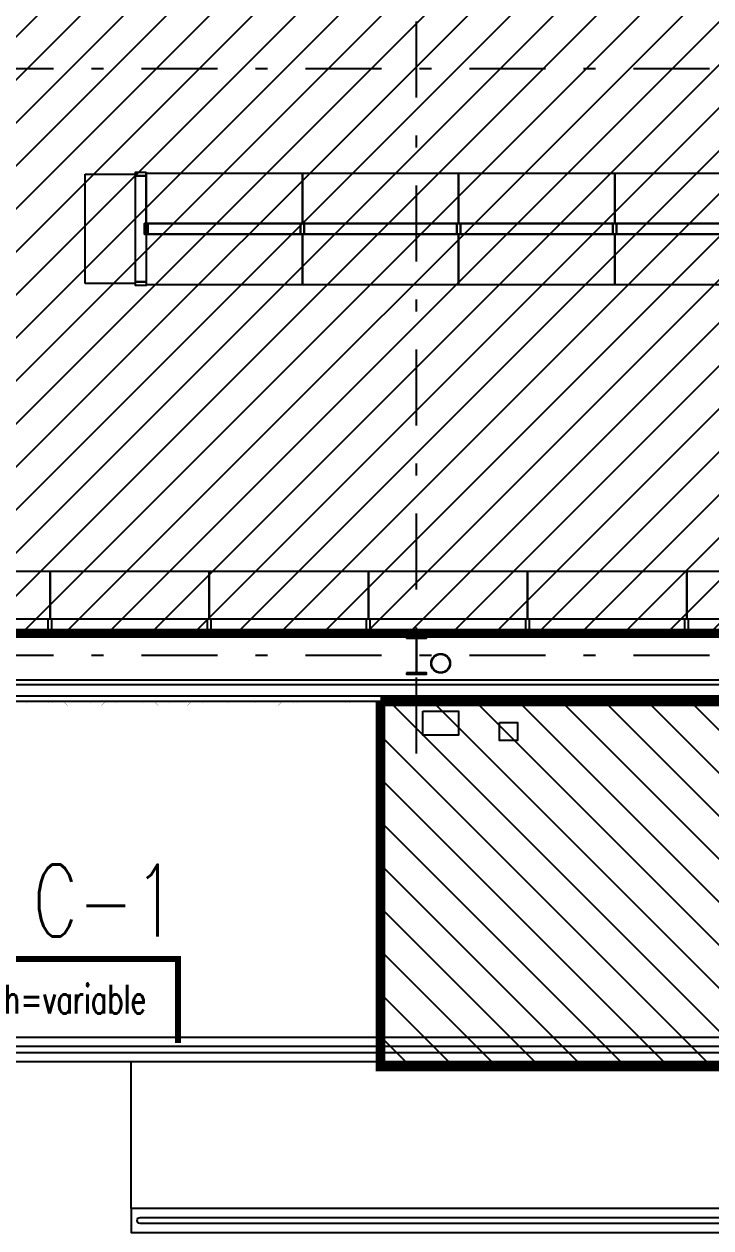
# Model space of a CAD drawing. Header units: millimetres. Extents: x -77 to 207, y -160 to 187.
# Drawn here: x -19.19 to -13.45, y -4.78 to 5.27 of the extents above; entities that cross this region are included whole.
import ezdxf
from ezdxf.xclip import XClip

# ---------------------------------------------------------------- set-up
doc = ezdxf.new("R2010")
doc.units = ezdxf.units.MM
doc.header["$LTSCALE"] = 0.1
doc.linetypes.add('X REF - ANELO INST bind$0$X REF - ANELO$0$DASHDOT2', pattern=[12.7, 6.35, -3.175, 0, -3.175])
doc.linetypes.add('X REF - ANELO INST bind$0$X REF - ANELO$0$DASHED', pattern=[0.75, 0.5, -0.25])
for name, color, linetype in [('C01 Foil blanco', 30, 'Continuous'), ('C08 CH trapezoidal', 148, 'Continuous'), ('X REF - ANELO INST bind$0$X REF - ANELO EXT$0$A-CORDONES', 8, 'Continuous'), ('X REF - ANELO INST bind$0$X REF - ANELO EXT$0$A-VISTAS', 8, 'Continuous'), ('X REF - ANELO INST bind$0$X REF - ANELO EXT$0$D-BARANDA', 8, 'Continuous'), ('X REF - ANELO INST bind$0$X REF - ANELO EXT$0$E-REJILLAS', 8, 'Continuous'), ('X REF - ANELO INST bind$0$X REF - ANELO$0$A-CHAPA TRAPEZOIDAL', 8, 'Continuous'), ('X REF - ANELO INST bind$0$X REF - ANELO$0$A-TABIQUE PRY', 7, 'Continuous'), ('X REF - ANELO INST bind$0$X REF - ANELO$0$A-VISTAS', 8, 'Continuous'), ('X REF - ANELO INST bind$0$X REF - ANELO$0$E-GONDOLAS', 8, 'Continuous'), ('X REF - ANELO INST bind$0$X REF - ANELO$0$E-MONTANTE PLUVIAL', 8, 'Continuous'), ('X REF - ANELO INST bind$0$X REF - ANELO$0$MET-COLUMNA METALICA', 7, 'Continuous'), ('X REF - ANELO INST bind$0$X REF - ANELO$0$MET-CORREAS DE CV', 7, 'Continuous'), ('X REF - ANELO INST bind$0$X REF - ANELO$0$MET-EJE CABRIADAS', 8, 'X REF - ANELO INST bind$0$X REF - ANELO$0$DASHDOT2'), ('X REF - ANELO INST bind$0$X REF - ANELO$0$MET-LANA VIDRIO', 8, 'Continuous'), ('X REF - ANELO INST bind$0$X REF - ANELO$0$PROY', 8, 'X REF - ANELO INST bind$0$X REF - ANELO$0$DASHED')]:
    doc.layers.add(name, color=color, linetype=linetype)
doc.styles.get("Standard").update_dxf_attribs({"font": 'arial.ttf'})
doc.linetypes.add('X REF - ANELO INST bind$0$X REF - ANELO$0$REFERENCIAL CORTE TRANSVERSAL WM$0$BATTING', pattern='A,0.00254,-2.54,[134,ltypeshp.shx,S=2.54,R=0,X=-2.54,Y=0],-5.08,[134,ltypeshp.shx,S=2.54,R=180,X=2.54,Y=0],-2.54', length=10.16254)

# ---------------------------------------------------------------- blocks, each defined once
blk = doc.blocks.new('X REF - ANELO INST bind$0$X REF - ANELO$0$CMETP')
at = {"layer": 'X REF - ANELO INST bind$0$X REF - ANELO$0$MET-COLUMNA METALICA'}
blk.add_hatch(color=256, dxfattribs=at).paths.add_polyline_path([(-0.08249999999679858, 0), (-0.08249999999679858, 0.00969999999506399), (-0.007330000000365544, 0.00969999999506399, 0.414213562373209), (-0.002899999999499414, 0.01412999999593012), (-0.002899999999499414, 0.2957699999969918, 0.4142135623730696), (-0.007330000000365544, 0.300199999997858), (-0.08249999999679858, 0.300199999997858), (-0.08249999999679858, 0.3099999999976717), (0.08249999999679858, 0.3099999999976717), (0.08249999999679858, 0.300199999997858), (0.007330000000365544, 0.300199999997858, 0.4142135623731207), (0.002899999999499414, 0.2957699999969918), (0.002899999999499414, 0.01412999999593012, 0.4142135623731841), (0.007330000000365544, 0.00969999999506399), (0.08249999999679858, 0.00969999999506399), (0.08249999999679858, 0)])
blk.add_lwpolyline([(0.08249999999679858, 0.300199999997858), (0.08249999999679858, 0.3099999999976717), (-0.08249999999679858, 0.3099999999976717), (-0.08249999999679858, 0.300199999997858), (-0.007330000000365544, 0.300199999997858, -0.4142135623730696), (-0.002899999999499414, 0.2957699999969918), (-0.002899999999499414, 0.01412999999593012, -0.414213562373209), (-0.007330000000365544, 0.00969999999506399), (-0.08249999999679858, 0.00969999999506399), (-0.08249999999679858, 0), (0.08249999999679858, 0), (0.08249999999679858, 0.00969999999506399), (0.007330000000365544, 0.00969999999506399, -0.4142135623731841), (0.002899999999499414, 0.01412999999593012), (0.002899999999499414, 0.2957699999969918, -0.4142135623731206), (0.007330000000365544, 0.300199999997858)], format="xyb", close=True, dxfattribs=at)
blk = doc.blocks.new('X REF - ANELO INST bind$0$X REF - ANELO EXT$0$rpluvial')
blk.add_lwpolyline([(1964.571822757272, 1190.32671916665), (1964.871822757272, 1190.32671916665), (1964.871822757272, 1190.52671916665), (1964.571822757272, 1190.52671916665)], close=True)
blk = doc.blocks.new('X REF - ANELO INST bind$0$X REF - ANELO EXT')
at = {"layer": 'X REF - ANELO INST bind$0$X REF - ANELO EXT$0$A-CORDONES'}
blk.add_lwpolyline([(-4.983133296128491, -3.391136271307544), (-4.983133296128491, -3.191136271307543), (-19.99725482432491, -3.191136271307544), (-19.99725474397786, -6.046966710024834), (-19.7972548243249, -6.046966710024835), (-19.7972548243249, -3.391136271307544)], close=True, dxfattribs=at)
blk.add_lwpolyline([(2.886757584383304, -3.391136271307545), (2.886757584383304, -3.191136271307544), (0.2525418575879823, -3.191136271307544), (-4.98313329612849, -4.61905149066619), (-18.29725482432491, -4.61905149066619), (-18.29725468792899, -4.819051490666189), (-4.956349610380206, -4.819051490666189), (0.2793255433362618, -3.391136271307545), (2.886757584383304, -3.391136271307545)], dxfattribs=at)
at = {"layer": 'X REF - ANELO INST bind$0$X REF - ANELO EXT$0$A-VISTAS'}
blk.add_line((-18.29725482432491, -4.61905149093076), (-18.29725482432491, -3.391136271307543), dxfattribs=at)
at = {"layer": 'X REF - ANELO INST bind$0$X REF - ANELO EXT$0$D-BARANDA'}
for points in [[(-19.8111245711223, -3.316139924318879), (-5.058036381529357, -3.316139531224785, 0.995993541773864), (-5.058036381529357, -3.266133011390302), (-19.8111245711223, -3.266133404484339, 0.9039218888854589)], [(-4.969263469735175, -4.744048383391276), (-18.22235165932676, -4.744054716434077, -0.995993541773864), (-18.22235168212542, -4.694048196599599), (-4.969263492533841, -4.694041863556742, -0.9039218888854589)]]:
    blk.add_lwpolyline(points, format="xyb", close=True, dxfattribs=at)
at = {"layer": 'X REF - ANELO INST bind$0$X REF - ANELO EXT$0$E-REJILLAS'}
blk.add_lwpolyline([(-15.21916215708598, -0.5588073954854735), (-15.06916215708588, -0.5588073954854735), (-15.06916215708588, -0.7088073954855645), (-15.21916215708598, -0.7088073954855645)], close=True, dxfattribs=at)
at = {"layer": 'X REF - ANELO INST bind$0$X REF - ANELO EXT$0$E-REJILLAS', "xscale": -1, "rotation": 180}
blk.add_blockref('X REF - ANELO INST bind$0$X REF - ANELO EXT$0$rpluvial', (-1980.432911539332, 1189.861392139461, 0.01053087302009108), dxfattribs=at)
blk = doc.blocks.new('X REF - ANELO INST bind$0$X REF - ANELO$0$contrapared 0.80')
at = {"layer": 'X REF - ANELO INST bind$0$X REF - ANELO$0$E-GONDOLAS'}
for p, q in [((1944.062664813637, 679.5227086697657), (1944.062664813637, 678.1627086697658)), ((1944.062664813637, 679.5227086697657), (1944.162664813637, 679.5227086697657)), ((1944.162664813637, 679.5227086697657), (1944.162664813637, 678.1627086697658)), ((1944.562664813637, 679.5077086697657), (1944.162664813637, 679.5077086697657)), ((1944.562664813637, 678.1777086697658), (1944.562664813637, 679.5077086697657)), ((1944.062664813637, 679.4927086697659), (1944.162664813637, 679.4927086697659)), ((1944.062664813637, 678.1927086697658), (1944.162664813637, 678.1927086697658)), ((1944.062664813637, 678.1627086697658), (1944.162664813637, 678.1627086697658)), ((1944.162664813637, 678.1777086697658), (1944.562664813637, 678.1777086697658))]:
    blk.add_line(p, q, dxfattribs=at)
blk = doc.blocks.new('X REF - ANELO INST bind$0$X REF - ANELO$0$TRAMO CENTRAL')
at = {"layer": 'X REF - ANELO INST bind$0$X REF - ANELO$0$E-GONDOLAS'}
for points in [[(1353.743671266983, 558.9520115450604), (1355.048671266982, 558.9520112466855), (1355.048671363011, 559.3720112466854), (1353.743671363011, 559.3720115450602)], [(1353.728671223541, 558.9520115484897), (1353.758671223541, 558.9520115553489), (1353.758671244118, 558.862011555349), (1353.728671244118, 558.8620115484898)], [(1353.728671223541, 558.8620115484898), (1353.758671223541, 558.8620115416306), (1353.758671244118, 558.9520115416307), (1353.728671244118, 558.9520115484902)], [(1353.758671223541, 558.8620115416306), (1355.033671223541, 558.8620112501151), (1355.033671244118, 558.9520112501149), (1353.758671244118, 558.9520115416307)], [(1353.758671244118, 558.9520109585994), (1355.033671244118, 558.9520112501149), (1355.033671264696, 558.8620112501151), (1353.758671264696, 558.8620109585995)], [(1355.033671223541, 558.9520118468644), (1355.063671223541, 558.9520118537238), (1355.063671244119, 558.8620118537236), (1355.033671244118, 558.8620118468647)], [(1355.033671223541, 558.8620112501151), (1355.063671223541, 558.8620112432559), (1355.063671244119, 558.9520112432558), (1355.033671244118, 558.9520112501149)], [(1353.743671266983, 558.8620115519193), (1355.048671266982, 558.8620118502944), (1355.048671363011, 558.4420118502942), (1353.743671363011, 558.4420115519194)]]:
    blk.add_lwpolyline(points, close=True, dxfattribs=at)
blk = doc.blocks.new('X REF - ANELO INST bind$0$X REF - ANELO$0$PUNTERA')
at = {"layer": 'X REF - ANELO INST bind$0$X REF - ANELO$0$E-GONDOLAS'}
for p, q in [((1349.168022490253, 558.7301779468055), (1349.168022394225, 558.3101779468055)), ((1350.083022490253, 558.7301776484308), (1349.168022490253, 558.7301779468055)), ((1350.083022394225, 558.3101776484307), (1350.083022490253, 558.7301776484308)), ((1350.068022371361, 558.3101776518604), (1349.183022371361, 558.3101779433758)), ((1349.183022371361, 558.3101779433758), (1349.183022350783, 558.220177943376)), ((1349.183022350783, 558.220177943376), (1350.068022350783, 558.2201776518602)), ((1350.068022350783, 558.2201776518602), (1350.068022371361, 558.3101776518604))]:
    blk.add_line(p, q, dxfattribs=at)
for points in [[(1349.153022350783, 558.2201779502351), (1349.183022350783, 558.220177943376), (1349.183022371361, 558.3101779433758), (1349.153022371361, 558.3101779502351)], [(1350.068022350783, 558.2201776518602), (1350.098022350783, 558.2201776450012), (1350.09802237136, 558.3101776450011), (1350.068022371361, 558.3101776518604)]]:
    blk.add_lwpolyline(points, close=True, dxfattribs=at)
blk = doc.blocks.new('X REF - ANELO INST bind$0$X REF - ANELO')
at = {"layer": 'X REF - ANELO INST bind$0$X REF - ANELO$0$A-CHAPA TRAPEZOIDAL'}
for points in [[(-17.88509293481548, -0.3939076657480111, 0.0006, 0.0006, 0), (-17.91023923384387, -0.3939076657480111, 0.0006, 0.0006, 0), (-17.91423923384468, -0.3899076657471962, 0.0006, 0.0006, 0), (-17.94423923384352, -0.3899076657471962, 0.0006, 0.0006, 0), (-17.94823923384433, -0.3939076657480111, 0.0006, 0.0006, 0), (-17.97823923384317, -0.3939076657480111, 0.0006, 0.0006, 0), (-17.98223923384398, -0.3899076657471961, 0.0006, 0.0006, 0), (-18.01223923384282, -0.3899076657471961, 0.0006, 0.0006, 0), (-18.04052350513416, -0.4181919369657772, 0.0006, 0.0006, 0), (-18.070523505133, -0.4181919369657772, 0.0006, 0.0006, 0), (-18.09880777633703, -0.3899076657471961, 0.0006, 0.0006, 0), (-18.12880777633586, -0.3899076657471961, 0.0006, 0.0006, 0), (-18.13280777633668, -0.393907665748011, 0.0006, 0.0006, 0), (-18.16280777635006, -0.393907665748011, 0.0006, 0.0006, 0), (-18.16680777633633, -0.3899076657471961, 0.0006, 0.0006, 0), (-18.19680777634971, -0.3899076657471961, 0.0006, 0.0006, 0), (-18.20080777633598, -0.393907665748011, 0.0006, 0.0006, 0), (-18.23080777634937, -0.393907665748011, 0.0006, 0.0006, 0), (-18.23480777635018, -0.3899076657471961, 0.0006, 0.0006, 0), (-18.26480777634902, -0.3899076657471961, 0.0006, 0.0006, 0), (-18.29309204762581, -0.4181919369657772, 0.0006, 0.0006, 0), (-18.32309204763919, -0.4181919369657772, 0.0006, 0.0006, 0), (-18.35137631884322, -0.389907665747196, 0.0006, 0.0006, 0), (-18.38137631884206, -0.389907665747196, 0.0006, 0.0006, 0), (-18.38537631884287, -0.3939076657480109, 0.0006, 0.0006, 0), (-18.41537631884171, -0.3939076657480109, 0.0006, 0.0006, 0), (-18.41937631884252, -0.389907665747196, 0.0006, 0.0006, 0), (-18.44937631884136, -0.389907665747196, 0.0006, 0.0006, 0), (-18.45337631884217, -0.3939076657480109, 0.0006, 0.0006, 0), (-18.48337631884101, -0.3939076657480109, 0.0006, 0.0006, 0), (-18.48737631884183, -0.389907665747196, 0.0006, 0.0006, 0), (-18.51737631884066, -0.389907665747196, 0.0006, 0.0006, 0), (-18.545660590132, -0.4181919369657771, 0.0006, 0.0006, 0), (-18.57566059013084, -0.4181919369657771, 0.0006, 0.0006, 0), (-18.60394486134942, -0.3899076657471959, 0.0006, 0.0006, 0), (-18.63394486134825, -0.3899076657471959, 0.0006, 0.0006, 0), (-18.63794486134907, -0.3939076657480108, 0.0006, 0.0006, 0), (-18.66794486134791, -0.3939076657480108, 0.0006, 0.0006, 0), (-18.67194486134872, -0.3899076657471959, 0.0006, 0.0006, 0), (-18.70194486134756, -0.3899076657471959, 0.0006, 0.0006, 0), (-18.70594486134837, -0.3939076657480108, 0.0006, 0.0006, 0), (-18.73594486134721, -0.3939076657480108, 0.0006, 0.0006, 0), (-18.73994486134802, -0.3899076657471959, 0.0006, 0.0006, 0), (-18.76994486134686, -0.3899076657471959, 0.0006, 0.0006, 0), (-18.7982291326382, -0.4181919369657771, 0.0006, 0.0006, 0), (-18.82822913263703, -0.418191936965777, 0.0006, 0.0006, 0), (-18.85651340384106, -0.3899076657471959, 0.0006, 0.0006, 0), (-18.8865134038399, -0.3899076657471959, 0.0006, 0.0006, 0), (-18.89051340384071, -0.3939076657480107, 0.0006, 0.0006, 0), (-18.92051340383955, -0.3939076657480107, 0.0006, 0.0006, 0), (-18.92451340384036, -0.3899076657471958, 0.0006, 0.0006, 0), (-18.9545134038392, -0.3899076657471958, 0.0006, 0.0006, 0), (-18.95851340384002, -0.3939076657480107, 0.0006, 0.0006, 0), (-18.98851340383885, -0.3939076657480107, 0.0006, 0.0006, 0), (-18.99251340383967, -0.3899076657471958, 0.0006, 0.0006, 0), (-19.0225134038385, -0.3899076657471958, 0.0006, 0.0006, 0), (-19.05079767502798, -0.4181919369657769, 0.0006, 0.0006, 0), (-19.08079767504137, -0.4181919369657769, 0.0006, 0.0006, 0), (-19.10908194634726, -0.3899076657471958, 0.0006, 0.0006, 0), (-19.1390819463461, -0.3899076657471958, 0.0006, 0.0006, 0), (-19.14308194634691, -0.3939076657480107, 0.0006, 0.0006, 0), (-19.17308194634575, -0.3939076657480107, 0.0006, 0.0006, 0), (-19.17708194634656, -0.3899076657471958, 0.0006, 0.0006, 0), (-19.2070819463454, -0.3899076657471958, 0.0006, 0.0006, 0)], [(-16.40853538079227, -0.3939076657480116, 0.0006, 0.0006, 0), (-16.43368167982067, -0.3939076657480116, 0.0006, 0.0006, 0), (-16.43768167982148, -0.3899076657471967, 0.0006, 0.0006, 0), (-16.46768167982032, -0.3899076657471967, 0.0006, 0.0006, 0), (-16.47168167982113, -0.3939076657480115, 0.0006, 0.0006, 0), (-16.50168167981997, -0.3939076657480115, 0.0006, 0.0006, 0), (-16.50568167982078, -0.3899076657471966, 0.0006, 0.0006, 0), (-16.53568167981962, -0.3899076657471966, 0.0006, 0.0006, 0), (-16.56396595111096, -0.4181919369657777, 0.0006, 0.0006, 0), (-16.59396595110979, -0.4181919369657777, 0.0006, 0.0006, 0), (-16.62225022231382, -0.3899076657471965, 0.0006, 0.0006, 0), (-16.65225022231266, -0.3899076657471965, 0.0006, 0.0006, 0), (-16.65625022231347, -0.3939076657480114, 0.0006, 0.0006, 0), (-16.68625022232686, -0.3939076657480114, 0.0006, 0.0006, 0), (-16.69025022231313, -0.3899076657471965, 0.0006, 0.0006, 0), (-16.72025022232651, -0.3899076657471965, 0.0006, 0.0006, 0), (-16.72425022231278, -0.3939076657480114, 0.0006, 0.0006, 0), (-16.75425022232616, -0.3939076657480114, 0.0006, 0.0006, 0), (-16.75825022232698, -0.3899076657471965, 0.0006, 0.0006, 0), (-16.78825022232581, -0.3899076657471965, 0.0006, 0.0006, 0), (-16.8165344936026, -0.4181919369657776, 0.0006, 0.0006, 0), (-16.84653449361599, -0.4181919369657776, 0.0006, 0.0006, 0), (-16.87481876482002, -0.3899076657471965, 0.0006, 0.0006, 0), (-16.90481876481886, -0.3899076657471965, 0.0006, 0.0006, 0), (-16.90881876481967, -0.3939076657480114, 0.0006, 0.0006, 0), (-16.93881876481851, -0.3939076657480114, 0.0006, 0.0006, 0), (-16.94281876481932, -0.3899076657471965, 0.0006, 0.0006, 0), (-16.97281876481816, -0.3899076657471965, 0.0006, 0.0006, 0), (-16.97681876481897, -0.3939076657480114, 0.0006, 0.0006, 0), (-17.00681876481781, -0.3939076657480113, 0.0006, 0.0006, 0), (-17.01081876481862, -0.3899076657471964, 0.0006, 0.0006, 0), (-17.04081876481746, -0.3899076657471964, 0.0006, 0.0006, 0), (-17.0691030361088, -0.4181919369657776, 0.0006, 0.0006, 0), (-17.09910303610764, -0.4181919369657775, 0.0006, 0.0006, 0), (-17.12738730732622, -0.3899076657471964, 0.0006, 0.0006, 0), (-17.15738730732505, -0.3899076657471964, 0.0006, 0.0006, 0), (-17.16138730732587, -0.3939076657480113, 0.0006, 0.0006, 0), (-17.1913873073247, -0.3939076657480113, 0.0006, 0.0006, 0), (-17.19538730732552, -0.3899076657471964, 0.0006, 0.0006, 0), (-17.22538730732435, -0.3899076657471964, 0.0006, 0.0006, 0), (-17.22938730732517, -0.3939076657480113, 0.0006, 0.0006, 0), (-17.259387307324, -0.3939076657480113, 0.0006, 0.0006, 0), (-17.26338730732482, -0.3899076657471964, 0.0006, 0.0006, 0), (-17.29338730732366, -0.3899076657471964, 0.0006, 0.0006, 0), (-17.321671578615, -0.4181919369657775, 0.0006, 0.0006, 0), (-17.35167157861383, -0.4181919369657775, 0.0006, 0.0006, 0), (-17.37995584981786, -0.3899076657471963, 0.0006, 0.0006, 0), (-17.4099558498167, -0.3899076657471963, 0.0006, 0.0006, 0), (-17.41395584981751, -0.3939076657480112, 0.0006, 0.0006, 0), (-17.44395584981635, -0.3939076657480112, 0.0006, 0.0006, 0), (-17.44795584981716, -0.3899076657471963, 0.0006, 0.0006, 0), (-17.477955849816, -0.3899076657471963, 0.0006, 0.0006, 0), (-17.48195584981681, -0.3939076657480112, 0.0006, 0.0006, 0), (-17.51195584981565, -0.3939076657480112, 0.0006, 0.0006, 0), (-17.51595584981646, -0.3899076657471963, 0.0006, 0.0006, 0), (-17.5459558498153, -0.3899076657471963, 0.0006, 0.0006, 0), (-17.57424012100478, -0.4181919369657774, 0.0006, 0.0006, 0), (-17.60424012101817, -0.4181919369657774, 0.0006, 0.0006, 0), (-17.63252439232406, -0.3899076657471963, 0.0006, 0.0006, 0), (-17.66252439232289, -0.3899076657471963, 0.0006, 0.0006, 0), (-17.66652439232371, -0.3939076657480112, 0.0006, 0.0006, 0), (-17.69652439232254, -0.3939076657480111, 0.0006, 0.0006, 0), (-17.70052439232336, -0.3899076657471962, 0.0006, 0.0006, 0), (-17.7305243923222, -0.3899076657471962, 0.0006, 0.0006, 0), (-17.73452439232301, -0.3939076657480111, 0.0006, 0.0006, 0), (-17.76452439232185, -0.3939076657480111, 0.0006, 0.0006, 0), (-17.76852439232266, -0.3899076657471962, 0.0006, 0.0006, 0), (-17.7985243923215, -0.3899076657471962, 0.0006, 0.0006, 0), (-17.82680866351097, -0.4181919369657773, 0.0006, 0.0006, 0), (-17.85680866350981, -0.4181919369657773, 0.0006, 0.0006, 0), (-17.8850929348157, -0.3899076657471962, 0, 0, 0)], [(-14.93068684721129, -0.393907665748012, 0.0006, 0.0006, 0), (-14.95583314623968, -0.393907665748012, 0.0006, 0.0006, 0), (-14.9598331462405, -0.389907665747197, 0.0006, 0.0006, 0), (-14.98983314623933, -0.389907665747197, 0.0006, 0.0006, 0), (-14.99383314624015, -0.3939076657480119, 0.0006, 0.0006, 0), (-15.02383314623899, -0.3939076657480119, 0.0006, 0.0006, 0), (-15.0278331462398, -0.389907665747197, 0.0006, 0.0006, 0), (-15.05783314623864, -0.389907665747197, 0.0006, 0.0006, 0), (-15.08611741752998, -0.4181919369657782, 0.0006, 0.0006, 0), (-15.11611741752881, -0.4181919369657782, 0.0006, 0.0006, 0), (-15.14440168873284, -0.389907665747197, 0.0006, 0.0006, 0), (-15.17440168873168, -0.389907665747197, 0.0006, 0.0006, 0), (-15.17840168873249, -0.3939076657480119, 0.0006, 0.0006, 0), (-15.20840168874588, -0.3939076657480119, 0.0006, 0.0006, 0), (-15.21240168873214, -0.389907665747197, 0.0006, 0.0006, 0), (-15.24240168874553, -0.389907665747197, 0.0006, 0.0006, 0), (-15.24640168873179, -0.3939076657480119, 0.0006, 0.0006, 0), (-15.27640168874518, -0.3939076657480118, 0.0006, 0.0006, 0), (-15.280401688746, -0.3899076657471969, 0.0006, 0.0006, 0), (-15.31040168874483, -0.3899076657471969, 0.0006, 0.0006, 0), (-15.33868596002162, -0.4181919369657781, 0.0006, 0.0006, 0), (-15.36868596003501, -0.4181919369657781, 0.0006, 0.0006, 0), (-15.39697023123904, -0.3899076657471969, 0.0006, 0.0006, 0), (-15.42697023123787, -0.3899076657471969, 0.0006, 0.0006, 0), (-15.43097023123869, -0.3939076657480118, 0.0006, 0.0006, 0), (-15.46097023123752, -0.3939076657480118, 0.0006, 0.0006, 0), (-15.46497023123834, -0.3899076657471969, 0.0006, 0.0006, 0), (-15.49497023123718, -0.3899076657471969, 0.0006, 0.0006, 0), (-15.49897023123799, -0.3939076657480118, 0.0006, 0.0006, 0), (-15.52897023123683, -0.3939076657480118, 0.0006, 0.0006, 0), (-15.53297023123764, -0.3899076657471969, 0.0006, 0.0006, 0), (-15.56297023123648, -0.3899076657471969, 0.0006, 0.0006, 0), (-15.59125450252782, -0.418191936965778, 0.0006, 0.0006, 0), (-15.62125450252665, -0.418191936965778, 0.0006, 0.0006, 0), (-15.64953877374523, -0.3899076657471968, 0.0006, 0.0006, 0), (-15.67953877374407, -0.3899076657471968, 0.0006, 0.0006, 0), (-15.68353877374489, -0.3939076657480117, 0.0006, 0.0006, 0), (-15.71353877374372, -0.3939076657480117, 0.0006, 0.0006, 0), (-15.71753877374454, -0.3899076657471968, 0.0006, 0.0006, 0), (-15.74753877374337, -0.3899076657471968, 0.0006, 0.0006, 0), (-15.75153877374419, -0.3939076657480117, 0.0006, 0.0006, 0), (-15.78153877374302, -0.3939076657480117, 0.0006, 0.0006, 0), (-15.78553877374384, -0.3899076657471968, 0.0006, 0.0006, 0), (-15.81553877374267, -0.3899076657471968, 0.0006, 0.0006, 0), (-15.84382304503401, -0.4181919369657779, 0.0006, 0.0006, 0), (-15.87382304503285, -0.4181919369657779, 0.0006, 0.0006, 0), (-15.90210731623688, -0.3899076657471968, 0.0006, 0.0006, 0), (-15.93210731623572, -0.3899076657471968, 0.0006, 0.0006, 0), (-15.93610731623653, -0.3939076657480117, 0.0006, 0.0006, 0), (-15.96610731623537, -0.3939076657480117, 0.0006, 0.0006, 0), (-15.97010731623618, -0.3899076657471968, 0.0006, 0.0006, 0), (-16.00010731623502, -0.3899076657471968, 0.0006, 0.0006, 0), (-16.00410731623583, -0.3939076657480117, 0.0006, 0.0006, 0), (-16.03410731623467, -0.3939076657480117, 0.0006, 0.0006, 0), (-16.03810731623548, -0.3899076657471968, 0.0006, 0.0006, 0), (-16.06810731623432, -0.3899076657471968, 0.0006, 0.0006, 0), (-16.0963915874238, -0.4181919369657778, 0.0006, 0.0006, 0), (-16.12639158743718, -0.4181919369657778, 0.0006, 0.0006, 0), (-16.15467585874308, -0.3899076657471967, 0.0006, 0.0006, 0), (-16.18467585874191, -0.3899076657471967, 0.0006, 0.0006, 0), (-16.18867585874273, -0.3939076657480116, 0.0006, 0.0006, 0), (-16.21867585874156, -0.3939076657480116, 0.0006, 0.0006, 0), (-16.22267585874238, -0.3899076657471967, 0.0006, 0.0006, 0), (-16.25267585874121, -0.3899076657471967, 0.0006, 0.0006, 0), (-16.25667585874203, -0.3939076657480116, 0.0006, 0.0006, 0), (-16.28667585874086, -0.3939076657480116, 0.0006, 0.0006, 0), (-16.29067585874168, -0.3899076657471967, 0.0006, 0.0006, 0), (-16.32067585874051, -0.3899076657471967, 0.0006, 0.0006, 0), (-16.34896012992999, -0.4181919369657778, 0.0006, 0.0006, 0), (-16.37896012992883, -0.4181919369657778, 0.0006, 0.0006, 0), (-16.40724440123472, -0.3899076657471967, 0, 0, 0)], [(-13.45412929318809, -0.3939076657480124, 0.0006, 0.0006, 0), (-13.47927559221648, -0.3939076657480124, 0.0006, 0.0006, 0), (-13.4832755922173, -0.3899076657471975, 0.0006, 0.0006, 0), (-13.51327559221613, -0.3899076657471975, 0.0006, 0.0006, 0), (-13.51727559221695, -0.3939076657480124, 0.0006, 0.0006, 0), (-13.54727559221578, -0.3939076657480124, 0.0006, 0.0006, 0), (-13.5512755922166, -0.3899076657471975, 0.0006, 0.0006, 0), (-13.58127559221543, -0.3899076657471975, 0.0006, 0.0006, 0), (-13.60955986350677, -0.4181919369657786, 0.0006, 0.0006, 0), (-13.63955986350561, -0.4181919369657786, 0.0006, 0.0006, 0), (-13.66784413470964, -0.3899076657471975, 0.0006, 0.0006, 0), (-13.69784413470848, -0.3899076657471975, 0.0006, 0.0006, 0), (-13.70184413470929, -0.3939076657480124, 0.0006, 0.0006, 0), (-13.73184413472268, -0.3939076657480124, 0.0006, 0.0006, 0), (-13.73584413470894, -0.3899076657471975, 0.0006, 0.0006, 0), (-13.76584413472233, -0.3899076657471974, 0.0006, 0.0006, 0), (-13.76984413470859, -0.3939076657480123, 0.0006, 0.0006, 0), (-13.79984413472198, -0.3939076657480123, 0.0006, 0.0006, 0), (-13.80384413472279, -0.3899076657471974, 0.0006, 0.0006, 0), (-13.83384413472163, -0.3899076657471974, 0.0006, 0.0006, 0), (-13.86212840599842, -0.4181919369657785, 0.0006, 0.0006, 0), (-13.89212840601181, -0.4181919369657785, 0.0006, 0.0006, 0), (-13.92041267721584, -0.3899076657471974, 0.0006, 0.0006, 0), (-13.95041267721467, -0.3899076657471974, 0.0006, 0.0006, 0), (-13.95441267721549, -0.3939076657480123, 0.0006, 0.0006, 0), (-13.98441267721432, -0.3939076657480123, 0.0006, 0.0006, 0), (-13.98841267721514, -0.3899076657471974, 0.0006, 0.0006, 0), (-14.01841267721397, -0.3899076657471974, 0.0006, 0.0006, 0), (-14.02241267721479, -0.3939076657480123, 0.0006, 0.0006, 0), (-14.05241267721362, -0.3939076657480122, 0.0006, 0.0006, 0), (-14.05641267721444, -0.3899076657471973, 0.0006, 0.0006, 0), (-14.08641267721327, -0.3899076657471973, 0.0006, 0.0006, 0), (-14.11469694850462, -0.4181919369657784, 0.0006, 0.0006, 0), (-14.14469694850345, -0.4181919369657784, 0.0006, 0.0006, 0), (-14.17298121972203, -0.3899076657471973, 0.0006, 0.0006, 0), (-14.20298121972087, -0.3899076657471973, 0.0006, 0.0006, 0), (-14.20698121972168, -0.3939076657480122, 0.0006, 0.0006, 0), (-14.23698121972052, -0.3939076657480122, 0.0006, 0.0006, 0), (-14.24098121972133, -0.3899076657471973, 0.0006, 0.0006, 0), (-14.27098121972017, -0.3899076657471973, 0.0006, 0.0006, 0), (-14.27498121972098, -0.3939076657480122, 0.0006, 0.0006, 0), (-14.30498121971982, -0.3939076657480122, 0.0006, 0.0006, 0), (-14.30898121972064, -0.3899076657471973, 0.0006, 0.0006, 0), (-14.33898121971947, -0.3899076657471973, 0.0006, 0.0006, 0), (-14.36726549101081, -0.4181919369657783, 0.0006, 0.0006, 0), (-14.39726549100965, -0.4181919369657783, 0.0006, 0.0006, 0), (-14.42554976221368, -0.3899076657471972, 0.0006, 0.0006, 0), (-14.45554976221251, -0.3899076657471972, 0.0006, 0.0006, 0), (-14.45954976221333, -0.3939076657480121, 0.0006, 0.0006, 0), (-14.48954976221216, -0.3939076657480121, 0.0006, 0.0006, 0), (-14.49354976221298, -0.3899076657471972, 0.0006, 0.0006, 0), (-14.52354976221181, -0.3899076657471972, 0.0006, 0.0006, 0), (-14.52754976221263, -0.3939076657480121, 0.0006, 0.0006, 0), (-14.55754976221147, -0.3939076657480121, 0.0006, 0.0006, 0), (-14.56154976221228, -0.3899076657471972, 0.0006, 0.0006, 0), (-14.59154976221112, -0.3899076657471972, 0.0006, 0.0006, 0), (-14.61983403340059, -0.4181919369657783, 0.0006, 0.0006, 0), (-14.64983403341398, -0.4181919369657783, 0.0006, 0.0006, 0), (-14.67811830471987, -0.3899076657471972, 0.0006, 0.0006, 0), (-14.70811830471871, -0.3899076657471972, 0.0006, 0.0006, 0), (-14.71211830471952, -0.3939076657480121, 0.0006, 0.0006, 0), (-14.74211830471836, -0.393907665748012, 0.0006, 0.0006, 0), (-14.74611830471918, -0.3899076657471971, 0.0006, 0.0006, 0), (-14.77611830471801, -0.3899076657471971, 0.0006, 0.0006, 0), (-14.78011830471883, -0.393907665748012, 0.0006, 0.0006, 0), (-14.81011830471766, -0.393907665748012, 0.0006, 0.0006, 0), (-14.81411830471848, -0.3899076657471971, 0.0006, 0.0006, 0), (-14.84411830471731, -0.3899076657471971, 0.0006, 0.0006, 0), (-14.87240257590679, -0.4181919369657782, 0.0006, 0.0006, 0), (-14.90240257590563, -0.4181919369657782, 0.0006, 0.0006, 0), (-14.93068684721152, -0.3899076657471971, 0, 0, 0)]]:
    blk.add_lwpolyline(points, format="xyseb", dxfattribs=at)
at = {"layer": 'X REF - ANELO INST bind$0$X REF - ANELO$0$A-TABIQUE PRY'}
for points in [[(-16.01995664481569, 0.1851127970303472), (-21.43113131951804, 0.1851127970303489), (-21.43113131951804, 0.1701150700569153), (-16.01995664481569, 0.1701150700569136)], [(-16.01995664481569, 0.1851127970303472), (-10.60878197011334, 0.1851127970303456), (-10.60878197011334, 0.170115070056912), (-16.01995664481569, 0.1701150700569136)]]:
    blk.add_lwpolyline(points, close=True, dxfattribs=at)
at = {"layer": 'X REF - ANELO INST bind$0$X REF - ANELO$0$A-VISTAS'}
blk.add_line((-4.587661610756641, -0.2051290395982456), (-29.69645293846818, -0.2051275835615263, -0.0005880357891315357), dxfattribs=at)
at = {"layer": 'X REF - ANELO INST bind$0$X REF - ANELO$0$E-MONTANTE PLUVIAL'}
for radius in [0.08, 0.0765]:
    blk.add_circle((-15.71108878206007, -0.06532702718860836, 0.01053087302009108), radius, dxfattribs=at)
at = {"layer": 'X REF - ANELO INST bind$0$X REF - ANELO$0$MET-CORREAS DE CV'}
for p, q in [((-4.6567961465144, -0.2451290395983091), (-29.62944743550301, -0.2451275835875723, -0.0005880358578581981)), ((-4.656796154696663, -0.3851290395983089), (-29.6301279859505, -0.3851275785358773, -0.0005880358578581981))]:
    blk.add_line(p, q, dxfattribs=at)
at = {"layer": 'X REF - ANELO INST bind$0$X REF - ANELO$0$MET-EJE CABRIADAS'}
for p, q in [((-15.91317295514818, -0.8195543707502062, 0.01943700474020715), (-15.91317295514818, 30.23632377726847, 0.01943700474020715)), ((1.604296267333213, 4.899922972813329), (-54.27994433827325, 4.899922972813345)), ((1.60429626733322, -7.702718721702695e-05), (-54.27994433827325, -7.702718720103974e-05))]:
    blk.add_line(p, q, dxfattribs=at)
at = {"layer": 'X REF - ANELO INST bind$0$X REF - ANELO$0$MET-LANA VIDRIO', "linetype": 'X REF - ANELO INST bind$0$X REF - ANELO$0$REFERENCIAL CORTE TRANSVERSAL WM$0$BATTING', "ltscale": 0.025}
blk.add_lwpolyline([(-29.62931935251663, -0.3376642198555633), (-4.606262030442668, -0.3376642198593145)], dxfattribs=at)
at = {"layer": 'X REF - ANELO INST bind$0$X REF - ANELO$0$PROY', "ltscale": 10}
blk.add_line((-16.21408142577821, -0.3851283641357585, -0.004285311116482069), (-16.21408142577821, -3.433076599931674, -0.004285311116482069), dxfattribs=at)
at = {"layer": 'X REF - ANELO INST bind$0$X REF - ANELO$0$PROY', "ltscale": 10, "elevation": 1.372369452323427e-05}
blk.add_lwpolyline([(0.9168754780005325, -3.433076599931674), (-16.21408142577822, -3.433076599931694)], dxfattribs=at)
blk.add_blockref('X REF - ANELO INST bind$0$X REF - ANELO EXT', (0, 0))
at = {"layer": 'X REF - ANELO INST bind$0$X REF - ANELO$0$E-GONDOLAS', "xscale": -1}
for name, p, rotation in [('X REF - ANELO INST bind$0$X REF - ANELO$0$PUNTERA', (540.0485843684332, 1353.189955070177), 90), ('X REF - ANELO INST bind$0$X REF - ANELO$0$contrapared 0.80', (-698.482477285076, -1943.857792227501), 270), ('X REF - ANELO INST bind$0$X REF - ANELO$0$contrapared 0.80', (-697.1524772850015, -1943.857792227501), 270), ('X REF - ANELO INST bind$0$X REF - ANELO$0$contrapared 0.80', (-695.822477284927, -1943.857792227501), 270), ('X REF - ANELO INST bind$0$X REF - ANELO$0$contrapared 0.80', (-694.4924772848525, -1943.857792227501), 270), ('X REF - ANELO INST bind$0$X REF - ANELO$0$contrapared 0.80', (-693.1624772857093, -1943.857792227501), 270), ('X REF - ANELO INST bind$0$X REF - ANELO$0$contrapared 0.80', (-691.8324772856348, -1943.857792227501), 270)]:
    blk.add_blockref(name, p, dxfattribs=dict(at, rotation=rotation))
for p in [(1336.877078086491, -555.3425791309865), (1338.182078087124, -555.3425806229652), (1339.487078086826, -555.3425803244763), (1340.792078086528, -555.3425800259874)]:
    blk.add_blockref('X REF - ANELO INST bind$0$X REF - ANELO$0$TRAMO CENTRAL', p, dxfattribs=at)
at = {"layer": 'X REF - ANELO INST bind$0$X REF - ANELO$0$MET-COLUMNA METALICA', "rotation": 180}
blk.add_blockref('X REF - ANELO INST bind$0$X REF - ANELO$0$CMETP', (-15.91323268338624, 0.1548729728092488, 0.0002661814549401289), dxfattribs=at)
blk = doc.blocks.new('X REF - ANELO INST bind')
ref = blk.add_blockref('X REF - ANELO INST bind$0$X REF - ANELO', (0, 0))
XClip(ref).set_block_clipping_path([(-76.96807374145067, -24.7711317477457), (92.98603554183842, 61.16696301676586)])

msp = doc.modelspace()

# ---------------------------------------------------------------- hatches: boundary and pattern name
at = {"layer": 'C01 Foil blanco'}
h = msp.add_hatch(dxfattribs=at)
h.set_pattern_fill('ANSI31', color=256, scale=0.08, style=0)
h.set_pattern_definition([(45, (0, 0), (-0.179605122421383, 0.1796051224213831), [])])
edge = h.paths.add_edge_path()
edge.add_line((-6.55372215791897, 29.60497413502585), (-5.606950775478452, 29.60497413502585))
edge.add_line((-5.606950775478452, 29.60497413502585), (-5.606950745519758, 24.03442559944642))
edge.add_line((-5.606950745519758, 24.03442559944642), (-1.365671856721967, 24.03442559944642))
edge.add_line((-1.365671856721967, 24.03442559944642), (-1.365671856721967, 22.0204881702457))
edge.add_line((-1.365671856721967, 22.0204881702457), (0.1103516996085492, 22.0204881702457))
edge.add_line((0.1103516996085492, 22.0204881702457), (0.1103659287505273, 6.908415640765133))
edge.add_line((0.1103659287505273, 6.908415640765133), (-1.389634071249473, 6.908415640765133))
edge.add_line((-1.389634071249473, 6.908415640765133), (-1.389634204716491, 4.959845945626274))
edge.add_line((-1.389634204716491, 4.959845945626274), (-4.702282181090367, 4.959845945626287))
edge.add_line((-4.702282181090367, 4.959845945626287), (-4.702282181090367, 0.05434713922432088))
edge.add_line((-4.702282181090367, 0.05434713922432088), (-5.19760729541099, 0.0543471392243207))
edge.add_line((-5.19760729541099, 0.0543471392243207), (-5.19760729541099, 0.1851127970303439))
edge.add_line((-5.19760729541099, 0.1851127970303439), (-31.52531535550097, 0.1851127970303446))
edge.add_line((-31.52531535550097, 0.1851127970303446), (-31.52531535550097, 29.21473542162268))
edge.add_line((-31.52531535550097, 29.21473542162268), (-26.42259650580489, 29.21473542162268))
edge.add_line((-26.42259650580489, 29.21473542162268), (-26.42259650580489, 29.60497192048632))
edge.add_line((-26.42259650580489, 29.60497192048632), (-6.553722157918802, 29.60497192048631))
at = {"layer": 'C08 CH trapezoidal'}
h = msp.add_hatch(dxfattribs=at)
h.set_pattern_fill('LINE', color=256, scale=0.08, angle=135, style=0)
h.set_pattern_definition([(135, (0, 0), (-0.1796051224213831, -0.179605122421383), [])])
edge = h.paths.add_edge_path()
edge.add_line((-16.21408142577821, -0.3851283641357584), (-16.21408142577821, -3.433076599931674))
edge.add_line((-16.21408142577821, -3.433076599931674), (0.9168754780005344, -3.433076599931674))
edge.add_line((0.9168754780005344, -3.433076599931674), (0.9168754780005327, 29.82803795230161))
edge.add_line((0.9168754780005327, 29.82803795230161), (0.2793255862277511, 29.82803795230156))
edge.add_line((0.2793255862277511, 29.82803795230156), (0.2792341044036517, -0.08515407170575884))
edge.add_line((0.2792341044036517, -0.08515407170576038), (-4.589769398564098, -0.08516936471134683))
edge.add_line((-4.589769398564098, -0.08516936471134683), (-4.589769398564099, -0.3851427611374078))
edge.add_line((-4.589769398564099, -0.3851427611374078), (-16.21408142577822, -0.3851274507998614))

# ---------------------------------------------------------------- linework, layer by layer
at = {"layer": 'C01 Foil blanco', "const_width": 0.08, "elevation": 2.135077072259951e-05}
msp.add_lwpolyline([(-6.55372215791897, 29.60497413502585), (-6.55372215791897, 29.60497413502585), (-5.606950775478452, 29.60497413502585), (-5.606950745519758, 24.03442559944642), (-1.365671856721967, 24.03442559944642), (-1.365671856721967, 22.0204881702457), (0.1103516996085492, 22.0204881702457), (0.1103659287505273, 6.908415640765133), (-1.389634071249473, 6.908415640765133), (-1.389634204716491, 4.959845945626274), (-4.702282181090367, 4.959845945626287), (-4.702282181090367, 0.05434713922432088), (-5.19760729541099, 0.0543471392243207), (-5.19760729541099, 0.1851127970303439), (-31.52531535550097, 0.1851127970303446), (-31.52531535550097, 0.1851127970303446), (-31.52531535550097, 29.21473542162268), (-31.52531535550097, 29.21473542162268), (-26.42259650580489, 29.21473542162268), (-26.42259650580489, 29.60497192048632), (-6.553722157918802, 29.60497192048631)], dxfattribs=at)
at = {"layer": 'C01 Foil blanco', "const_width": 0.05}
msp.add_lwpolyline([(-19.60207228764322, 11.39133534534654), (-19.60207228764322, -2.534585523907941), (-17.90512485273916, -2.534585523907939), (-17.90512485273916, -3.238072469872201)], dxfattribs=at)
at = {"layer": 'C08 CH trapezoidal', "const_width": 0.08}
msp.add_lwpolyline([(-16.21408142577821, -0.3851283641357584), (-16.21408142577821, -3.433076599931674), (0.9168754780005344, -3.433076599931674), (0.9168754780005327, 29.82803795230161), (0.2793255862277511, 29.82803795230156), (0.2792341044036517, -0.08515407170576038), (-4.589769398564098, -0.08516936471134683), (-4.589769398564099, -0.3851427611374078), (-16.21408142577822, -0.3851274507998614)], dxfattribs=at)

# ---------------------------------------------------------------- block references
msp.add_blockref('X REF - ANELO INST bind', (0, 0))

# ---------------------------------------------------------------- texts
at = {"layer": 'C01 Foil blanco', "color": 7, "attachment_point": 1}
for s, insert, char_height, width in [('\\pi1.9967;{\\Fromans|c0;\\W0.7;\\C2;C-1}', (-21.11676201731049, -1.746937072579449, -0.004503910610878853), 0.6, 3.096680606671272), ('\\pi6.8878;{\\Fromans|c0;\\W0.7;h=variable}', (-26.24783249133222, -2.751092557357829, -0.004503910610878853), 0.24, 8.151792422023847)]:
    msp.add_mtext(s, dxfattribs=dict(at, insert=insert, char_height=char_height, width=width))

doc.saveas('drawing.dxf')
